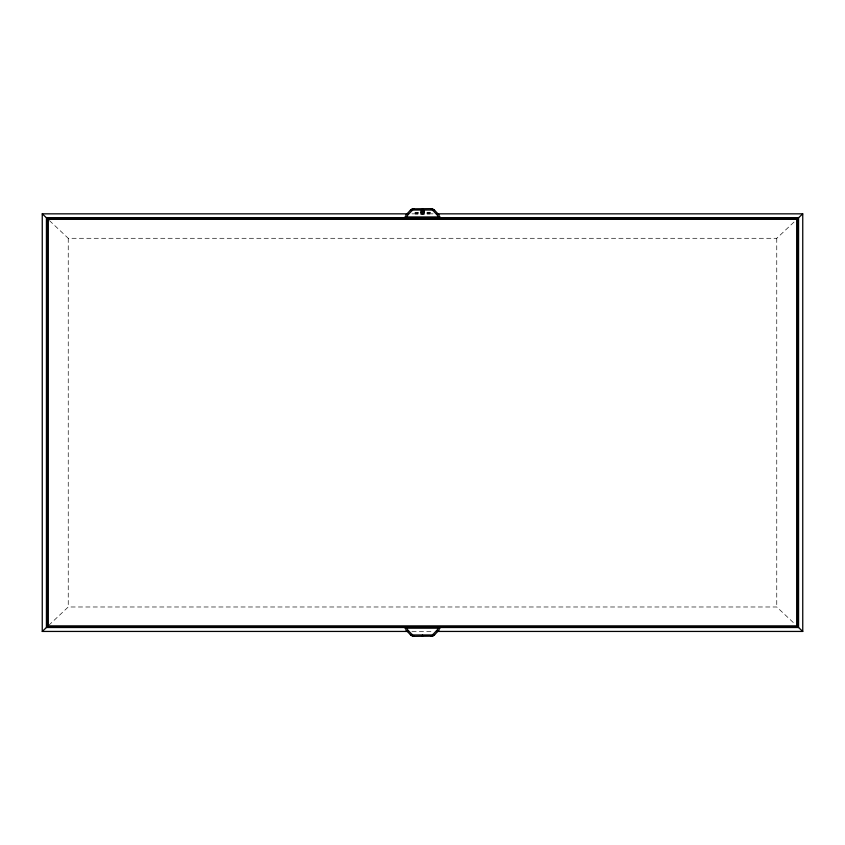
<?xml version="1.0" encoding="UTF-8"?>
<svg xmlns="http://www.w3.org/2000/svg" width="845" height="845" viewBox="0 0 845 845"><rect width="100%" height="100%" fill="white"/><g stroke="black" fill="none" stroke-linecap="round" stroke-linejoin="round"><path stroke-width="0.63" stroke-dasharray="4.22 3.17" d="M48.714 625.363L68.244 606.985L776.756 606.985L794.131 623.325M49.432 220.587L68.244 238.29L776.756 238.29L795.567 220.587M411.937 213.838L414.578 213.838M430.422 213.838L433.062 213.838M411.937 631.437L433.062 631.437M776.756 238.29L776.756 606.985M68.244 238.29L68.244 606.985"/><path stroke-width="1.27" d="M410.406 634.796L414.092 636.285A4.975 4.975 0 0 1 410.459 634.753L405.695 629.779M434.594 210.204L430.908 208.715A4.975 4.975 0 0 1 434.541 210.247L439.305 215.221M405.695 215.221L410.649 209.972L412.73 208.831L430.908 208.652M406.012 216.954L411.483 211.134A3.56 3.56 0 0 1 413.849 210.035L431.151 210.025A3.56 3.56 0 0 1 433.517 211.134L438.988 216.954M439.78 628.046L438.988 628.046L433.517 633.866A3.56 3.56 0 0 1 431.151 634.965L413.849 634.975A3.56 3.56 0 0 1 411.483 633.866L406.012 628.046L405.22 628.046M414.092 636.348L432.27 636.169L434.351 635.028L439.305 629.779M407.977 213.838L42.25 213.838L42.25 631.437L46.01 627.909M46.433 627.508L47.077 626.895L797.923 626.895L798.567 627.508L798.567 217.767L46.433 217.767L46.433 627.508L798.567 627.508M47.764 626.251L797.236 626.251L797.236 219.013L47.764 219.013L47.764 626.251L797.236 626.251M47.764 219.013L797.236 219.013M46.433 217.767L47.077 218.369L797.923 218.369L798.567 217.767M798.99 217.366L802.75 213.838L802.75 631.437L437.023 631.437M439.094 216.954L439.759 216.352M405.241 628.648L405.906 628.046M437.023 213.838L802.75 213.838M405.22 216.954L439.78 216.954M406.012 628.046L438.988 628.046M42.25 631.437L407.977 631.437M410.406 210.204L410.469 210.257A4.975 4.975 0 0 1 414.092 208.736L414.092 208.652M434.594 634.796L434.531 634.743A4.975 4.975 0 0 1 430.908 636.264L430.908 636.348M405.241 216.352L405.906 216.954M439.094 628.046L439.759 628.648M798.99 627.909L802.75 631.437M42.25 213.838L46.01 217.366M797.923 218.369L797.923 626.895M797.078 219.172L797.078 626.103M422.5 208.652L422.5 210.014M422.5 634.986L422.5 636.348M47.922 219.172L47.922 626.103M47.077 218.369L47.077 626.895M421.285 212.296L421.877 213.637A1.341 1.341 0 0 0 423.144 213.637L423.778 212.602L423.144 211.567A1.341 1.341 0 0 0 421.877 211.567L421.285 212.296M421.898 212.454C422.69 214.746 423.767 210.817 421.898 212.454M424.095 211.113L420.916 211.113L420.916 214.102L424.095 214.102L424.095 211.113M417.831 212.676L415.286 212.676L415.286 213.869L417.831 213.869L417.831 212.676M429.851 212.591L427.316 212.591L427.316 213.785L429.851 213.785L429.851 212.591M798.145 218.158L46.855 218.158L46.855 627.106L798.145 627.106L798.145 218.158"/></g></svg>
